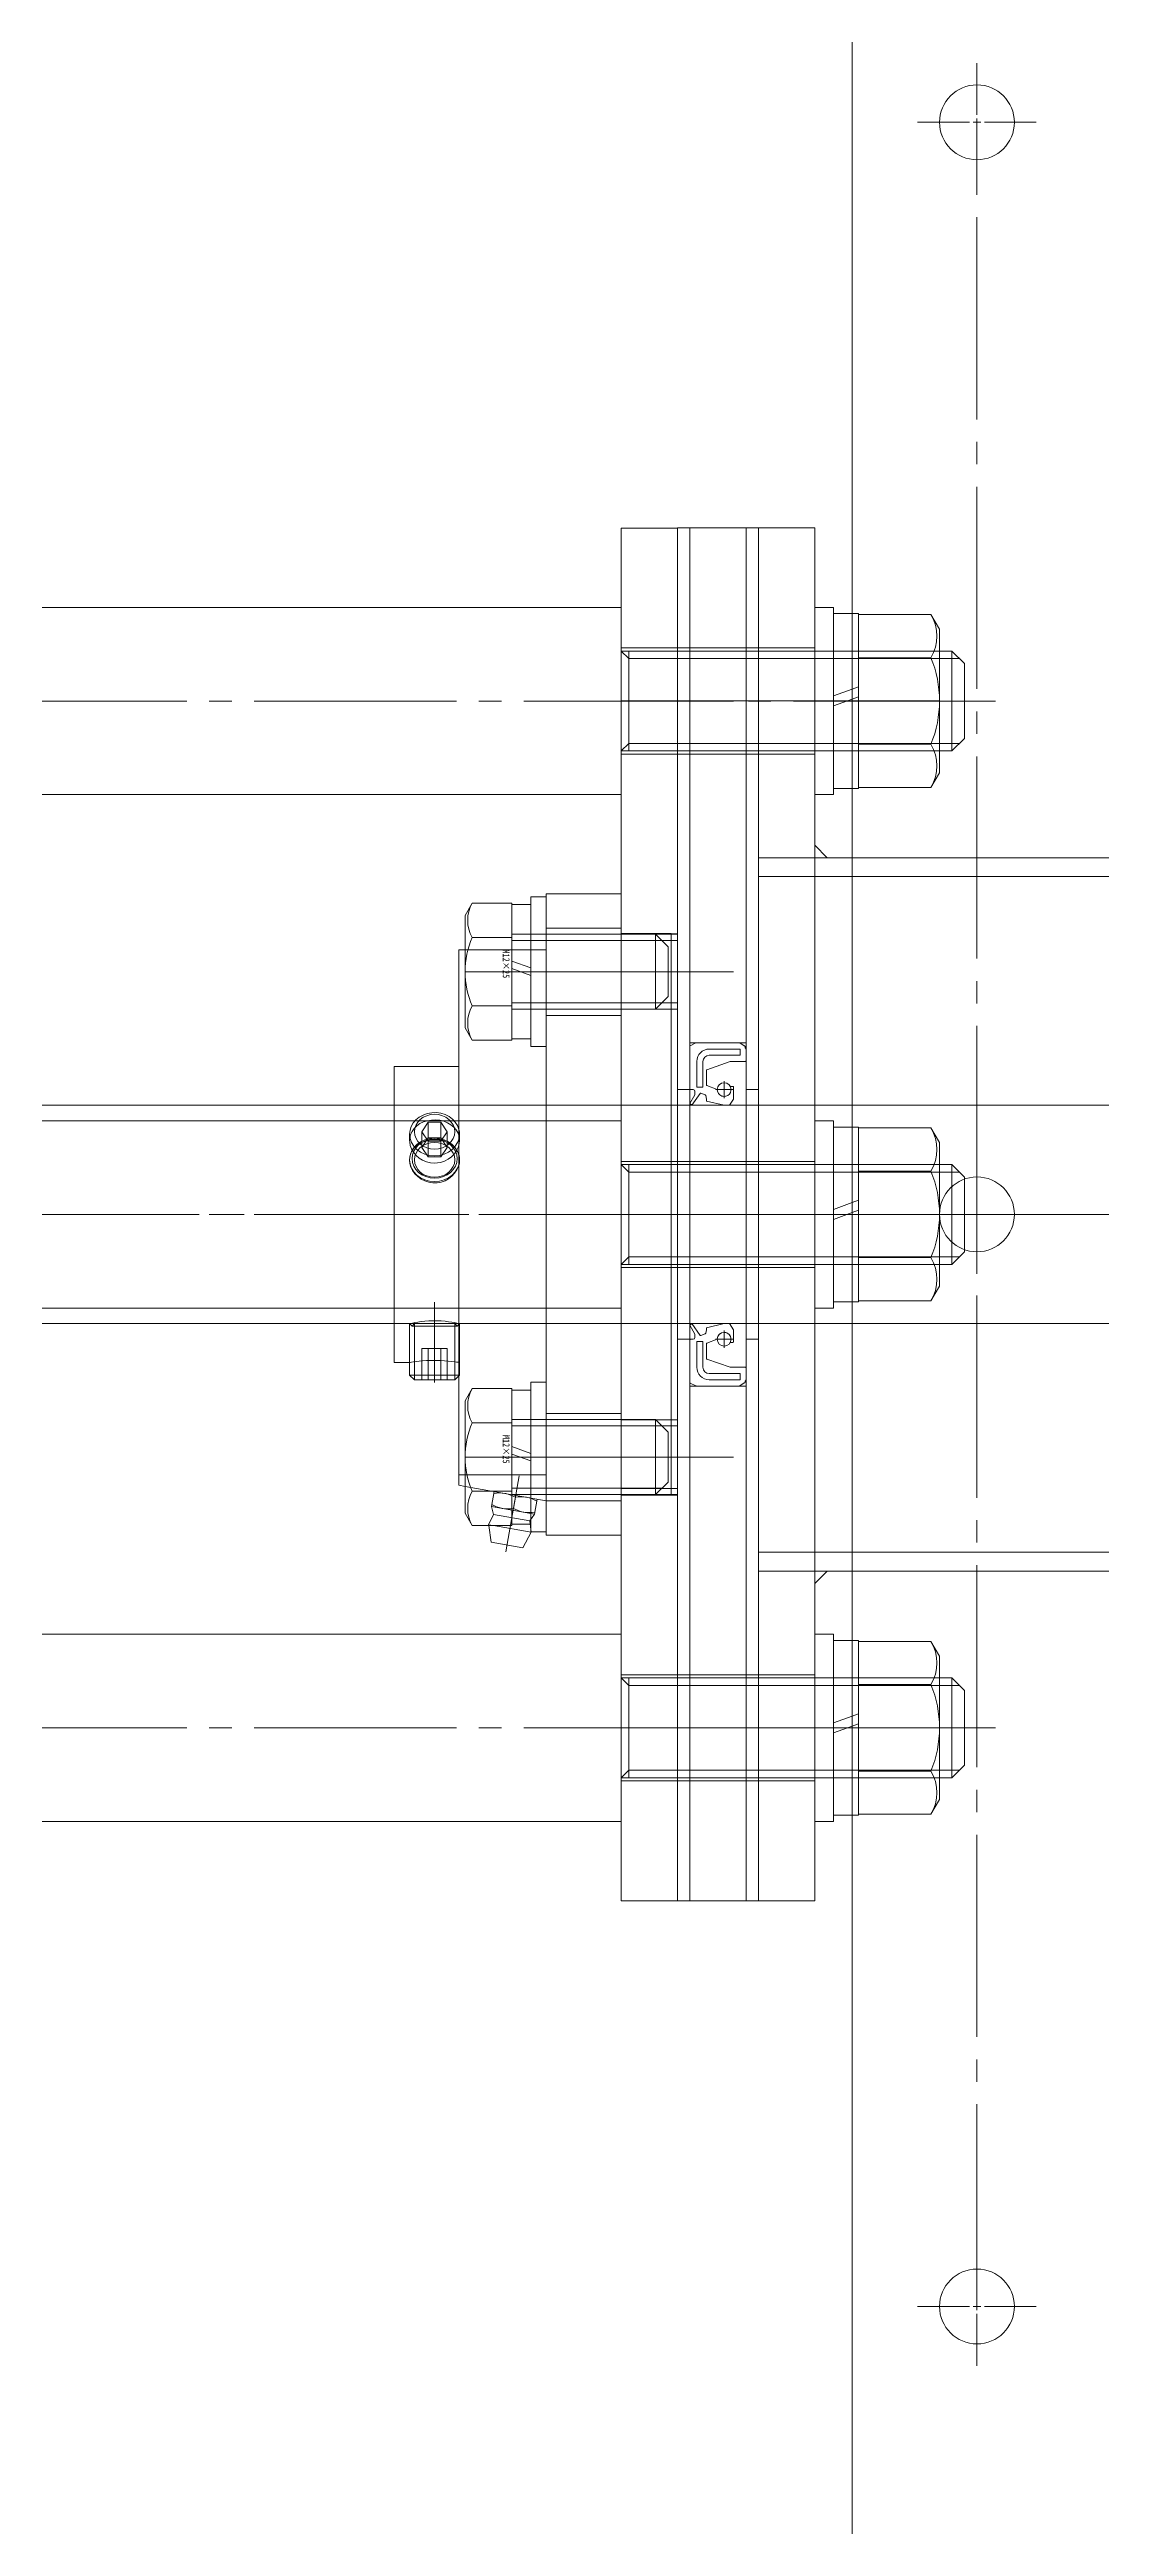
# Model space of a CAD drawing. Units: millimetres at full size. Extents: x -19442 to 19442, y -5866 to 5866.
# Drawn here: x 5751.1 to 5919.7, y 5267 to 5663.9 of the extents above; entities that cross this region are included whole.
import ezdxf
from ezdxf.enums import TextEntityAlignment as Align

# ---------------------------------------------------------------- set-up
doc = ezdxf.new("R2010")
doc.units = ezdxf.units.MM
doc.header["$LTSCALE"] = 3.6
doc.linetypes.add('CHAIN2', pattern=[12, 9, -1, 1, -1])
for name, color, linetype, lineweight in [('0-6_0', 2, 'Continuous', 9), ('0-8_03_かくれ線', 5, 'Continuous', 9), ('0-9_04_中心線', 4, 'CHAIN2', 9), ('0-C_01_外形線', 134, 'Continuous', 9), ('0-D_02_細線', 6, 'Continuous', 9)]:
    doc.layers.add(name, color=color, linetype=linetype, lineweight=lineweight)
doc.styles.add('ＭＳ ゴシック', font='')
doc.styles.get('ＭＳ ゴシック').set_extended_font_data('MS Gothic')

# ---------------------------------------------------------------- blocks, each defined once
blk = doc.blocks.new('U1009')
at = {"layer": '0-9_04_中心線'}
for p, q in [((0, 1.2), (0, 9.5)), ((-9.5, 0), (-1.2, 0)), ((1.2, 0), (9.5, 0)), ((0, -9.5), (0, -1.2))]:
    blk.add_line(p, q, dxfattribs=at)
at = {"layer": '0-9_04_中心線', "linetype": 'Continuous'}
for p, q in [((-0.6, 0), (0.6, 0)), ((0, -0.6), (0, 0.6))]:
    blk.add_line(p, q, dxfattribs=at)
blk = doc.blocks.new('U1010')
at = {"layer": '0-9_04_中心線'}
for p, q in [((0, 1.2), (0, 9.5)), ((-9.5, 0), (-1.2, 0)), ((1.2, 0), (9.5, 0)), ((0, -9.5), (0, -1.2))]:
    blk.add_line(p, q, dxfattribs=at)
at = {"layer": '0-9_04_中心線', "linetype": 'Continuous'}
for p, q in [((-0.6, 0), (0.6, 0)), ((0, -0.6), (0, 0.6))]:
    blk.add_line(p, q, dxfattribs=at)
blk = doc.blocks.new('U1011')
at = {"layer": '0-9_04_中心線'}
for p, q in [((0, 1.2), (0, 9.5)), ((-9.5, 0), (-1.2, 0)), ((1.2, 0), (9.5, 0)), ((0, -9.5), (0, -1.2))]:
    blk.add_line(p, q, dxfattribs=at)
at = {"layer": '0-9_04_中心線', "linetype": 'Continuous'}
for p, q in [((-0.6, 0), (0.6, 0)), ((0, -0.6), (0, 0.6))]:
    blk.add_line(p, q, dxfattribs=at)

msp = doc.modelspace()

# ---------------------------------------------------------------- linework, layer by layer
at = {"layer": '0-6_0', "color": 134}
for p, q in [((5873.74, 5534.362), (5879.74, 5534.362)), ((5806.34, 5494.712), (5744.14, 5494.712)), ((5744.14, 5459.712), (5806.34, 5459.712)), ((5873.74, 5420.062), (5879.74, 5420.062)), ((5842.74, 5379.931), (5702.74, 5379.931))]:
    msp.add_line(p, q, dxfattribs=at)
for points in [[(5884.74, 5227.212), (6374.74, 5227.212), (6379.74, 5232.212), (6379.74, 5722.212), (6374.74, 5727.212), (5884.74, 5727.212), (5879.74, 5722.212), (5879.74, 5232.212)], [(5851.74, 5367.203), (5851.74, 5587.203), (5842.74, 5587.203), (5842.74, 5367.203)], [(5853.74, 5367.212), (5853.74, 5587.212), (5851.74, 5587.212), (5851.74, 5367.212)], [(5862.74, 5367.212), (5862.74, 5587.212), (5853.74, 5587.212), (5853.74, 5367.212)], [(5864.74, 5367.212), (5864.74, 5587.212), (5862.74, 5587.212), (5862.74, 5367.212)], [(5864.74, 5587.212), (5873.74, 5587.212), (5873.74, 5367.212), (5864.74, 5367.212)], [(5842.74, 5574.476), (5692.74, 5574.476), (5692.74, 5544.476), (5842.74, 5544.476)], [(5842.74, 5492.203), (5692.74, 5492.203), (5692.74, 5462.203), (5842.74, 5462.203)]]:
    msp.add_lwpolyline(points, close=True, dxfattribs=at)
at = {"layer": '0-6_0', "color": 3}
for points in [[(5873.74, 5534.362), (5875.74, 5534.362), (5873.74, 5536.362)], [(5873.74, 5420.062), (5875.74, 5420.062), (5873.74, 5418.062)]]:
    msp.add_lwpolyline(points, close=True, dxfattribs=at)
at = {"layer": '0-6_0', "color": 134}
msp.add_lwpolyline([(5692.74, 5379.931), (5692.74, 5409.931), (5842.74, 5409.931), (5842.74, 5379.931)], dxfattribs=at)
for centre in [(5899.74, 5652.212), (5899.74, 5477.212), (5899.74, 5302.212)]:
    msp.add_circle(centre, 6, dxfattribs=at)
at = {"layer": '0-8_03_かくれ線'}
for p, q in [((5879.74, 5573.484), (5880.74, 5573.484)), ((5880.74, 5545.484), (5880.74, 5573.484)), ((5880.74, 5573.341), (5892.379, 5573.341)), ((5892.379, 5573.341), (5893.74, 5570.984)), ((5893.74, 5547.984), (5893.74, 5570.984)), ((5851.74, 5567.976), (5842.74, 5567.976)), ((5843.94, 5566.276), (5842.74, 5567.476)), ((5842.74, 5567.476), (5893.74, 5567.476)), ((5843.94, 5551.476), (5843.94, 5567.476)), ((5843.94, 5566.276), (5893.74, 5566.276)), ((5853.74, 5567.984), (5851.74, 5567.984)), ((5862.74, 5567.984), (5853.74, 5567.984)), ((5864.74, 5567.984), (5862.74, 5567.984)), ((5864.74, 5567.984), (5873.74, 5567.984)), ((5880.74, 5566.412), (5892.379, 5566.412)), ((5893.74, 5567.476), (5895.74, 5567.476)), ((5893.74, 5566.276), (5896.94, 5566.276)), ((5895.74, 5567.476), (5897.74, 5565.476)), ((5895.74, 5567.476), (5895.74, 5551.476)), ((5897.74, 5565.476), (5897.74, 5553.476)), ((5879.74, 5561.376), (5880.74, 5561.74)), ((5879.74, 5559.776), (5880.74, 5560.14)), ((5895.74, 5551.476), (5897.74, 5553.476)), ((5843.94, 5552.676), (5842.74, 5551.476)), ((5842.74, 5551.476), (5893.74, 5551.476)), ((5851.74, 5550.976), (5842.74, 5550.976)), ((5843.94, 5552.676), (5893.74, 5552.676)), ((5853.74, 5550.984), (5851.74, 5550.984)), ((5862.74, 5550.984), (5853.74, 5550.984)), ((5864.74, 5550.984), (5862.74, 5550.984)), ((5864.74, 5550.984), (5873.74, 5550.984)), ((5880.74, 5552.556), (5892.379, 5552.556)), ((5893.74, 5552.676), (5896.94, 5552.676)), ((5893.74, 5551.476), (5895.74, 5551.476)), ((5879.74, 5545.484), (5880.74, 5545.484)), ((5880.74, 5545.628), (5892.379, 5545.628)), ((5892.379, 5545.628), (5893.74, 5547.984)), ((5864.74, 5534.362), (5864.74, 5420.062)), ((5864.74, 5534.362), (5873.74, 5534.362)), ((5864.74, 5534.362), (5873.74, 5534.362)), ((5879.74, 5534.362), (6327.74, 5534.362)), ((5864.74, 5531.362), (5932.74, 5531.362)), ((5825.24, 5522.103), (5848.24, 5522.103)), ((5825.24, 5521.103), (5849.24, 5521.103)), ((5842.74, 5523.094), (5830.74, 5523.094)), ((5842.74, 5522.203), (5850.74, 5522.203)), ((5851.74, 5522.195), (5842.74, 5522.195)), ((5851.74, 5522.094), (5842.74, 5522.094)), ((5851.74, 5521.094), (5842.74, 5521.094)), ((5848.24, 5522.103), (5850.24, 5520.103)), ((5848.24, 5510.103), (5848.24, 5522.103)), ((5817.74, 5519.603), (5830.74, 5519.603)), ((5850.24, 5512.103), (5850.24, 5520.103)), ((5825.24, 5511.103), (5849.24, 5511.103)), ((5825.24, 5510.103), (5848.24, 5510.103)), ((5851.74, 5511.094), (5842.74, 5511.094)), ((5851.74, 5510.094), (5842.74, 5510.094)), ((5848.24, 5510.103), (5850.24, 5512.103)), ((5842.74, 5509.094), (5830.74, 5509.094)), ((5862.74, 5504.712), (5853.74, 5504.712)), ((5853.74, 5504.15), (5853.74, 5497.312)), ((5854.718, 5504.701), (5853.795, 5504.239)), ((5854.718, 5504.701), (5853.795, 5504.239)), ((5861.708, 5504.712), (5854.763, 5504.712)), ((5861.708, 5504.712), (5854.763, 5504.712)), ((5856.479, 5500.401), (5860.224, 5501.706)), ((5861.79, 5502.712), (5856.846, 5502.712)), ((5860.256, 5501.712), (5862.64, 5501.712)), ((5856.412, 5497.955), (5856.412, 5500.307)), ((5858.14, 5497.212), (5856.476, 5497.862)), ((5860.64, 5497.731), (5860.209, 5497.731)), ((5860.74, 5495.757), (5860.74, 5497.631)), ((5932.659, 5494.712), (5806.34, 5494.712)), ((5853.74, 5497.212), (5851.74, 5497.212)), ((5862.74, 5494.712), (5853.74, 5494.712)), ((5853.84, 5497.212), (5854.292, 5497.212)), ((5855.507, 5496.628), (5856.198, 5496.347)), ((5864.74, 5497.212), (5862.74, 5497.212)), ((5806.34, 5492.203), (5806.34, 5462.203)), ((5808.84, 5489.065), (5808.84, 5490.07)), ((5811.829, 5491.969), (5810.819, 5490.453)), ((5810.819, 5487.953), (5810.819, 5490.453)), ((5810.819, 5490.453), (5811.829, 5488.938)), ((5811.829, 5489.469), (5810.819, 5487.953)), ((5813.85, 5491.969), (5811.829, 5491.969)), ((5814.86, 5490.453), (5813.85, 5491.969)), ((5813.85, 5489.469), (5813.85, 5491.969)), ((5813.85, 5488.938), (5814.86, 5490.453)), ((5814.86, 5487.953), (5813.85, 5489.469)), ((5816.74, 5492.203), (5816.74, 5462.203)), ((5816.84, 5490.07), (5816.84, 5489.065)), ((5830.74, 5492.203), (5830.74, 5462.203)), ((5842.74, 5492.203), (5842.74, 5462.203)), ((5879.74, 5491.212), (5880.74, 5491.212)), ((5880.74, 5463.212), (5880.74, 5491.212)), ((5880.74, 5491.068), (5892.379, 5491.068)), ((5892.379, 5491.068), (5893.74, 5488.712)), ((5810.819, 5487.953), (5811.829, 5486.438)), ((5813.85, 5488.938), (5811.829, 5488.938)), ((5811.829, 5486.438), (5811.829, 5488.938)), ((5811.829, 5486.438), (5813.85, 5486.438)), ((5813.85, 5486.438), (5813.85, 5488.938)), ((5851.74, 5485.703), (5842.74, 5485.703)), ((5853.74, 5485.712), (5851.74, 5485.712)), ((5862.74, 5485.712), (5853.74, 5485.712)), ((5864.74, 5485.712), (5862.74, 5485.712)), ((5864.74, 5485.712), (5873.74, 5485.712)), ((5893.74, 5465.712), (5893.74, 5488.712)), ((5843.94, 5484.003), (5842.74, 5485.203)), ((5842.74, 5485.203), (5893.74, 5485.203)), ((5843.94, 5469.203), (5843.94, 5485.203)), ((5843.94, 5484.003), (5893.74, 5484.003)), ((5880.74, 5484.14), (5892.379, 5484.14)), ((5893.74, 5485.203), (5895.74, 5485.203)), ((5893.74, 5484.003), (5896.94, 5484.003)), ((5895.74, 5485.203), (5897.74, 5483.203)), ((5895.74, 5485.203), (5895.74, 5469.203)), ((5897.74, 5483.203), (5897.74, 5471.203)), ((5879.74, 5479.104), (5880.74, 5479.468)), ((5879.74, 5477.504), (5880.74, 5477.868)), ((5843.94, 5470.403), (5842.74, 5469.203)), ((5843.94, 5470.403), (5893.74, 5470.403)), ((5880.74, 5470.283), (5892.379, 5470.283)), ((5893.74, 5470.403), (5896.94, 5470.403)), ((5895.74, 5469.203), (5897.74, 5471.203)), ((5842.74, 5469.203), (5893.74, 5469.203)), ((5851.74, 5468.703), (5842.74, 5468.703)), ((5853.74, 5468.712), (5851.74, 5468.712)), ((5862.74, 5468.712), (5853.74, 5468.712)), ((5864.74, 5468.712), (5862.74, 5468.712)), ((5864.74, 5468.712), (5873.74, 5468.712)), ((5892.379, 5463.355), (5893.74, 5465.712)), ((5893.74, 5469.203), (5895.74, 5469.203)), ((5879.74, 5463.212), (5880.74, 5463.212)), ((5880.74, 5463.355), (5892.379, 5463.355)), ((5806.34, 5459.712), (5967.1, 5459.712)), ((5809.223, 5459.32), (5808.84, 5459.703)), ((5808.84, 5453.478), (5808.84, 5459.703)), ((5809.223, 5459.32), (5809.607, 5459.703)), ((5809.223, 5459.32), (5816.456, 5459.32)), ((5809.607, 5453.595), (5809.607, 5459.703)), ((5816.073, 5459.703), (5816.456, 5459.32)), ((5816.073, 5453.595), (5816.073, 5459.703)), ((5816.84, 5459.703), (5816.456, 5459.32)), ((5816.84, 5453.478), (5816.84, 5459.703)), ((5862.74, 5459.712), (5853.74, 5459.712)), ((5855.507, 5457.796), (5856.198, 5458.077)), ((5860.74, 5458.667), (5860.74, 5456.792)), ((5810.819, 5455.703), (5810.819, 5450.703)), ((5810.819, 5455.703), (5814.86, 5455.703)), ((5811.829, 5455.703), (5811.829, 5450.703)), ((5812.6, 5453.817), (5812.952, 5453.818)), ((5813.85, 5455.703), (5813.85, 5450.703)), ((5814.86, 5455.703), (5814.86, 5450.703)), ((5853.74, 5457.212), (5851.74, 5457.212)), ((5853.74, 5450.274), (5853.74, 5457.112)), ((5853.84, 5457.212), (5854.292, 5457.212)), ((5856.412, 5456.469), (5856.412, 5454.117)), ((5858.14, 5457.212), (5856.476, 5456.562)), ((5856.479, 5454.022), (5860.224, 5452.717)), ((5860.64, 5456.692), (5860.209, 5456.692)), ((5864.74, 5457.212), (5862.74, 5457.212)), ((5816.84, 5451.47), (5816.74, 5451.37)), ((5816.84, 5451.47), (5816.74, 5451.47)), ((5816.84, 5453.478), (5816.752, 5453.493)), ((5816.84, 5453.478), (5816.84, 5451.47)), ((5862.74, 5449.712), (5853.74, 5449.712)), ((5854.718, 5449.722), (5853.795, 5450.184)), ((5854.718, 5449.722), (5853.795, 5450.184)), ((5861.708, 5449.712), (5854.763, 5449.712)), ((5861.708, 5449.712), (5854.763, 5449.712)), ((5861.79, 5451.712), (5856.846, 5451.712)), ((5860.256, 5452.712), (5862.64, 5452.712)), ((5825.24, 5444.321), (5848.24, 5444.321)), ((5825.24, 5443.321), (5849.24, 5443.321)), ((5830.74, 5445.312), (5842.74, 5445.312)), ((5851.74, 5444.312), (5842.74, 5444.312)), ((5851.74, 5443.312), (5842.74, 5443.312)), ((5848.24, 5444.321), (5850.24, 5442.321)), ((5848.24, 5432.321), (5848.24, 5444.321)), ((5850.24, 5434.321), (5850.24, 5442.321)), ((5817.74, 5435.472), (5830.74, 5435.472)), ((5848.24, 5432.321), (5850.24, 5434.321)), ((5830.74, 5431.312), (5817.74, 5433.627)), ((5822.393, 5432.806), (5821.969, 5430.403)), ((5828.863, 5429.188), (5821.969, 5430.403)), ((5822.291, 5429.118), (5821.969, 5430.403)), ((5825.24, 5433.321), (5849.24, 5433.321)), ((5825.24, 5432.321), (5848.24, 5432.321)), ((5825.785, 5431.891), (5825.47, 5430.104)), ((5828.863, 5429.188), (5829.286, 5431.591)), ((5830.74, 5431.312), (5842.74, 5431.312)), ((5851.74, 5433.312), (5842.74, 5433.312)), ((5851.74, 5432.312), (5842.74, 5432.312)), ((5851.74, 5432.212), (5842.74, 5432.212)), ((5821.494, 5427.481), (5822.291, 5429.118)), ((5828.121, 5428.09), (5828.309, 5426.28)), ((5864.74, 5423.062), (5932.74, 5423.062)), ((5864.74, 5420.062), (5873.74, 5420.062)), ((5864.74, 5420.062), (5873.74, 5420.062)), ((5879.74, 5420.062), (6327.74, 5420.062)), ((5879.74, 5408.939), (5880.74, 5408.939)), ((5880.74, 5380.939), (5880.74, 5408.939)), ((5880.74, 5408.796), (5892.379, 5408.796)), ((5892.379, 5408.796), (5893.74, 5406.439)), ((5893.74, 5383.439), (5893.74, 5406.439)), ((5851.74, 5403.431), (5842.74, 5403.431)), ((5842.74, 5402.931), (5893.74, 5402.931)), ((5843.94, 5401.731), (5842.74, 5402.931)), ((5843.94, 5402.931), (5843.94, 5386.931)), ((5853.74, 5403.439), (5851.74, 5403.439)), ((5862.74, 5403.439), (5853.74, 5403.439)), ((5864.74, 5403.439), (5862.74, 5403.439)), ((5864.74, 5403.439), (5873.74, 5403.439)), ((5893.74, 5402.931), (5895.74, 5402.931)), ((5895.74, 5402.931), (5897.74, 5400.931)), ((5895.74, 5386.931), (5895.74, 5402.931)), ((5843.94, 5401.731), (5893.74, 5401.731)), ((5880.74, 5401.867), (5892.379, 5401.867)), ((5893.74, 5401.731), (5896.94, 5401.731)), ((5897.74, 5388.931), (5897.74, 5400.931)), ((5879.74, 5396.831), (5880.74, 5397.195)), ((5879.74, 5395.231), (5880.74, 5395.595)), ((5843.94, 5388.131), (5842.74, 5386.931)), ((5842.74, 5386.931), (5893.74, 5386.931)), ((5851.74, 5386.431), (5842.74, 5386.431)), ((5843.94, 5388.131), (5893.74, 5388.131)), ((5853.74, 5386.439), (5851.74, 5386.439)), ((5862.74, 5386.439), (5853.74, 5386.439)), ((5864.74, 5386.439), (5862.74, 5386.439)), ((5864.74, 5386.439), (5873.74, 5386.439)), ((5880.74, 5388.011), (5892.379, 5388.011)), ((5893.74, 5388.131), (5896.94, 5388.131)), ((5893.74, 5386.931), (5895.74, 5386.931)), ((5895.74, 5386.931), (5897.74, 5388.931)), ((5892.379, 5381.083), (5893.74, 5383.439)), ((5879.74, 5380.939), (5880.74, 5380.939)), ((5880.74, 5381.083), (5892.379, 5381.083))]:
    msp.add_line(p, q, dxfattribs=at)
for points in [[(5850.74, 5522.203), (5850.74, 5432.203), (5842.74, 5432.203)], [(5853.74, 5504.15), (5853.74, 5497.312), (5853.74, 5477.212)], [(5855.846, 5501.712), (5855.846, 5497.597), (5854.846, 5497.597), (5854.846, 5501.712)], [(5856.846, 5503.712), (5861.79, 5503.712), (5861.79, 5502.712)], [(5862.5, 5504.212), (5862.464, 5504.212), (5861.765, 5504.694)], [(5862.5, 5504.212), (5862.464, 5504.212), (5861.765, 5504.694)], [(5862.74, 5501.812), (5862.74, 5503.712), (5862.6, 5503.927), (5862.6, 5504.112)], [(5862.74, 5477.212), (5862.74, 5501.812), (5862.74, 5503.712), (5862.6, 5503.927), (5862.6, 5504.112)], [(5854.542, 5496.962), (5854.542, 5496.382), (5853.74, 5494.987), (5854.032, 5494.712), (5855.388, 5496.593)], [(5856.288, 5496.241), (5856.412, 5495.703), (5856.412, 5495.374)], [(5856.412, 5495.374), (5859.24, 5494.712), (5860.077, 5494.712), (5860.723, 5495.702)], [(5808.84, 5489.065), (5808.863, 5489.441), (5808.991, 5489.996), (5809.224, 5490.516), (5809.558, 5490.991), (5809.983, 5491.408), (5810.494, 5491.76), (5811.072, 5492.037), (5811.702, 5492.23), (5812.365, 5492.338), (5813.033, 5492.356), (5813.696, 5492.287), (5814.331, 5492.134), (5814.924, 5491.899), (5815.463, 5491.584), (5815.93, 5491.197), (5816.313, 5490.741), (5816.598, 5490.232), (5816.774, 5489.682), (5816.839, 5489.106), (5816.84, 5489.066), (5816.791, 5488.526), (5816.634, 5487.952), (5816.371, 5487.403), (5816.013, 5486.894), (5815.56, 5486.436), (5815.031, 5486.049), (5814.436, 5485.747), (5813.794, 5485.542), (5813.32, 5485.459), (5812.84, 5485.432)], [(5813.85, 5489.469), (5811.829, 5489.469), (5811.829, 5491.969)], [(5813.85, 5486.438), (5814.86, 5487.953), (5814.86, 5490.453)], [(5816.744, 5486.694), (5816.573, 5487.166), (5816.289, 5487.648), (5815.907, 5488.082), (5815.44, 5488.452), (5814.89, 5488.757), (5814.28, 5488.984), (5813.631, 5489.126), (5812.958, 5489.184), (5812.298, 5489.158), (5811.654, 5489.051), (5811.045, 5488.864), (5810.486, 5488.603), (5809.98, 5488.263), (5809.554, 5487.854), (5809.216, 5487.378), (5808.981, 5486.85), (5808.875, 5486.41), (5808.84, 5485.953)], [(5812.84, 5485.432), (5812.173, 5485.485), (5811.526, 5485.642), (5810.917, 5485.898), (5810.361, 5486.242), (5809.871, 5486.669), (5809.464, 5487.159), (5809.151, 5487.702), (5808.942, 5488.277), (5808.847, 5488.861), (5808.84, 5489.065)], [(5808.84, 5485.953), (5808.895, 5485.374), (5809.058, 5484.799), (5809.325, 5484.247), (5809.687, 5483.734), (5810.142, 5483.27), (5810.673, 5482.878), (5811.274, 5482.57), (5811.92, 5482.363), (5812.583, 5482.266), (5813.254, 5482.279), (5813.899, 5482.398), (5814.515, 5482.617), (5815.089, 5482.932), (5815.602, 5483.327), (5816.048, 5483.804), (5816.405, 5484.335), (5816.66, 5484.907), (5816.754, 5485.23)], [(5816.84, 5485.953), (5816.819, 5486.301), (5816.758, 5486.641), (5816.744, 5486.694)], [(5816.754, 5485.23), (5816.805, 5485.498), (5816.84, 5485.953)], [(5853.74, 5450.274), (5853.74, 5457.112), (5853.74, 5477.212)], [(5862.74, 5477.212), (5862.74, 5452.612), (5862.74, 5450.712), (5862.6, 5450.497), (5862.6, 5450.312)], [(5808.84, 5459.703), (5808.893, 5459.715), (5809.058, 5459.752), (5809.321, 5459.807), (5809.687, 5459.877), (5810.135, 5459.953), (5810.673, 5460.029), (5811.264, 5460.094), (5811.92, 5460.142), (5812.573, 5460.164), (5813.254, 5460.161), (5813.891, 5460.134), (5814.515, 5460.084), (5815.082, 5460.02), (5815.602, 5459.944), (5816.043, 5459.868), (5816.405, 5459.797), (5816.657, 5459.744), (5816.805, 5459.711), (5816.84, 5459.703)], [(5854.542, 5457.462), (5854.542, 5458.041), (5853.74, 5459.436), (5854.032, 5459.712), (5855.388, 5457.83)], [(5856.288, 5458.182), (5856.412, 5458.721), (5856.412, 5459.05)], [(5856.412, 5459.05), (5859.24, 5459.712), (5860.077, 5459.712), (5860.723, 5458.721)], [(5855.846, 5452.712), (5855.846, 5456.827), (5854.846, 5456.827), (5854.846, 5452.712)], [(5856.846, 5450.712), (5861.79, 5450.712), (5861.79, 5451.712)], [(5862.5, 5450.212), (5862.464, 5450.212), (5861.765, 5449.729)], [(5862.5, 5450.212), (5862.464, 5450.212), (5861.765, 5449.729)], [(5862.74, 5452.612), (5862.74, 5450.712), (5862.6, 5450.497), (5862.6, 5450.312)], [(5825.47, 5430.104), (5825.029, 5430.051), (5824.586, 5430.029), (5824.137, 5430.044), (5823.692, 5430.1), (5823.57, 5430.123), (5823.173, 5430.223), (5822.785, 5430.356), (5822.023, 5430.711)], [(5822.338, 5432.499), (5822.78, 5432.551), (5823.222, 5432.573), (5823.671, 5432.558), (5824.116, 5432.502)], [(5824.116, 5432.502), (5824.238, 5432.479), (5824.635, 5432.379), (5825.024, 5432.246), (5825.785, 5431.891), (5826.227, 5431.943), (5826.669, 5431.965), (5827.118, 5431.951), (5827.563, 5431.895)], [(5828.917, 5429.496), (5828.475, 5429.443), (5828.033, 5429.421), (5827.584, 5429.436), (5827.139, 5429.492), (5827.017, 5429.515), (5826.62, 5429.615), (5826.232, 5429.748), (5825.47, 5430.104)], [(5827.563, 5431.895), (5827.685, 5431.871), (5828.082, 5431.772), (5828.471, 5431.639), (5829.232, 5431.283)], [(5822.282, 5427.343), (5821.494, 5427.481), (5821.515, 5427.343)], [(5828.863, 5429.188), (5828.121, 5428.09), (5822.291, 5429.118)]]:
    msp.add_lwpolyline(points, dxfattribs=at)
for centre in [(5859.24, 5497.212), (5859.24, 5457.212)]:
    msp.add_circle(centre, 1.1, dxfattribs=at)
for centre, radius, start, end in [((5886.379, 5569.876), 6.928, 330.00001, 29.99999), ((5875.418, 5559.484), 18.321, 337.78075, 22.21925), ((5886.379, 5549.092), 6.928, 330.00001, 29.99999), ((5853.84, 5504.15), 0.1, 116.56505, 180), ((5853.84, 5504.15), 0.1, 116.56505, 180), ((5854.763, 5504.612), 0.1, 90, 116.56505), ((5854.763, 5504.612), 0.1, 90, 116.56505), ((5856.846, 5501.712), 2, 90, 180), ((5856.846, 5501.712), 1, 90, 180), ((5860.256, 5501.612), 0.1, 90, 109.21481), ((5861.708, 5504.612), 0.1, 55.38044, 90), ((5861.708, 5504.612), 0.1, 55.38044, 90), ((5862.5, 5504.112), 0.1, 0, 90), ((5862.5, 5504.112), 0.1, 0, 90), ((5862.64, 5501.812), 0.1, 270, 0), ((5853.84, 5497.312), 0.1, 180, 270), ((5856.512, 5500.307), 0.1, 109.21481, 180), ((5856.512, 5497.955), 0.1, 180, 248.66025), ((5859.24, 5497.212), 1.1, 180, 28.18847), ((5860.64, 5497.631), 0.1, 0, 90), ((5854.292, 5496.962), 0.25, 0, 90), ((5855.469, 5496.535), 0.1, 67.88461, 144.21845), ((5856.142, 5496.208), 0.15, 12.98752, 67.88461), ((5860.64, 5495.757), 0.1, 326.87019, 0), ((5886.379, 5487.604), 6.928, 330.00001, 29.99999), ((5875.418, 5477.212), 18.321, 337.78075, 22.21925), ((5886.379, 5466.819), 6.928, 330.00001, 29.99999), ((5855.469, 5457.888), 0.1, 215.78155, 292.11539), ((5856.142, 5458.216), 0.15, 292.11539, 347.01248), ((5859.24, 5457.212), 1.1, 331.81153, 180), ((5860.64, 5458.667), 0.1, 360, 33.12981), ((5853.84, 5457.112), 0.1, 90, 180), ((5854.292, 5457.462), 0.25, 270, 0), ((5856.512, 5456.469), 0.1, 111.33975, 180), ((5856.512, 5454.117), 0.1, 180, 250.78519), ((5860.64, 5456.792), 0.1, 270, 0), ((5853.84, 5450.274), 0.1, 180, 243.43495), ((5853.84, 5450.274), 0.1, 180, 243.43495), ((5854.763, 5449.812), 0.1, 243.43495, 270), ((5854.763, 5449.812), 0.1, 243.43495, 270), ((5856.846, 5452.712), 2, 180, 270), ((5856.846, 5452.712), 1, 180, 270), ((5860.256, 5452.812), 0.1, 250.78519, 270), ((5861.708, 5449.812), 0.1, 270, 304.61956), ((5861.708, 5449.812), 0.1, 270, 304.61956), ((5862.5, 5450.312), 0.1, 270, 0), ((5862.5, 5450.312), 0.1, 270, 0), ((5862.64, 5452.612), 0.1, 0, 90), ((5886.379, 5405.332), 6.928, 330.00001, 29.99999), ((5875.418, 5394.939), 18.321, 337.78075, 22.21925), ((5886.379, 5384.547), 6.928, 330.00001, 29.99999)]:
    msp.add_arc(centre, radius, start, end, dxfattribs=at)
for start_param, end_param in [(0.2240753, 3.1415927), (3.1415927, 4.712389), (4.712389, 6.2831853), (6.2831853, 6.5072606)]:
    msp.add_ellipse((5812.84, 5490.07), major_axis=(4, 0), ratio=0.866025, start_param=start_param, end_param=end_param, dxfattribs=at)
for centre, major_axis in [((5812.84, 5485.953), (4, 0)), ((5812.84, 5490.453), (-3.233, 0)), ((5812.84, 5486.145), (-3.616, 0)), ((5812.84, 5485.953), (-3.233, 0))]:
    msp.add_ellipse(centre, major_axis=major_axis, ratio=0.866025, dxfattribs=at)
at = {"layer": '0-9_04_中心線'}
for p, q in [((5899.74, 5302.212), (5899.74, 5652.212)), ((5902.74, 5559.476), (5654.74, 5559.476)), ((5833.74, 5559.476), (5860.74, 5559.476)), ((5842.74, 5559.484), (5862.74, 5559.484)), ((5844.74, 5559.484), (5871.74, 5559.484)), ((5853.74, 5559.484), (5873.74, 5559.484)), ((5854.743, 5559.484), (5884.116, 5559.484)), ((5876.74, 5559.484), (5873.74, 5559.484)), ((5817.74, 5516.103), (5850.24, 5516.103)), ((5828.24, 5516.103), (5830.74, 5516.103)), ((5830.14, 5516.094), (5843.34, 5516.094)), ((5833.74, 5516.103), (5860.74, 5516.103)), ((5859.24, 5498.587), (5859.24, 5495.837)), ((5857.865, 5497.212), (5860.615, 5497.212)), ((5947.933, 5477.212), (5545.491, 5477.212)), ((5902.74, 5477.203), (5654.74, 5477.203)), ((5852.96, 5477.203), (5804.12, 5477.203)), ((5833.74, 5477.203), (5860.74, 5477.203)), ((5833.74, 5477.203), (5860.74, 5477.203)), ((5842.74, 5477.212), (5862.74, 5477.212)), ((5844.74, 5477.212), (5871.74, 5477.212)), ((5851.49, 5477.212), (5864.99, 5477.212)), ((5853.74, 5477.212), (5873.74, 5477.212)), ((5854.743, 5477.212), (5884.116, 5477.212)), ((5859.16, 5477.212), (7036.886, 5477.212)), ((5876.74, 5477.212), (5873.74, 5477.212)), ((5812.84, 5450.253), (5812.84, 5463.164)), ((5859.24, 5455.837), (5859.24, 5458.587)), ((5857.865, 5457.212), (5860.615, 5457.212)), ((5817.74, 5438.321), (5850.24, 5438.321)), ((5828.24, 5438.321), (5830.74, 5438.321)), ((5830.14, 5438.312), (5843.34, 5438.312)), ((5833.74, 5438.304), (5860.74, 5438.304)), ((5826.388, 5435.311), (5824.242, 5423.141)), ((5902.74, 5394.931), (5654.74, 5394.931)), ((5833.74, 5394.931), (5860.74, 5394.931)), ((5842.74, 5394.939), (5862.74, 5394.939)), ((5844.74, 5394.939), (5871.74, 5394.939)), ((5853.74, 5394.939), (5873.74, 5394.939)), ((5854.743, 5394.939), (5884.116, 5394.939)), ((5876.74, 5394.939), (5873.74, 5394.939))]:
    msp.add_line(p, q, dxfattribs=at)
for points in [[(5893.74, 5559.484), (5880.74, 5559.484), (5876.74, 5559.484)], [(5893.74, 5477.212), (5880.74, 5477.212), (5876.74, 5477.212)], [(5893.74, 5394.939), (5880.74, 5394.939), (5876.74, 5394.939)]]:
    msp.add_lwpolyline(points, dxfattribs=at)
at = {"layer": '0-C_01_外形線'}
for p, q in [((5873.74, 5574.484), (5873.74, 5544.484)), ((5876.74, 5574.484), (5873.74, 5574.484)), ((5876.74, 5560.284), (5876.74, 5573.484)), ((5879.74, 5573.484), (5876.74, 5573.484)), ((5876.74, 5560.284), (5879.74, 5561.376)), ((5876.74, 5558.684), (5879.74, 5559.776)), ((5876.74, 5545.484), (5876.74, 5558.684)), ((5876.74, 5545.484), (5879.74, 5545.484)), ((5818.877, 5527.072), (5817.74, 5525.103)), ((5817.74, 5507.103), (5817.74, 5525.103)), ((5825.24, 5527.072), (5818.877, 5527.072)), ((5825.24, 5527.072), (5825.24, 5505.133)), ((5825.24, 5517.794), (5825.24, 5526.853)), ((5825.24, 5526.853), (5828.24, 5526.853)), ((5828.24, 5516.703), (5828.24, 5526.853)), ((5830.74, 5528.594), (5842.74, 5528.594)), ((5830.74, 5528.594), (5830.74, 5492.203)), ((5830.74, 5528.103), (5830.74, 5504.103)), ((5842.74, 5528.594), (5842.74, 5492.203)), ((5825.24, 5521.587), (5818.877, 5521.587)), ((5816.74, 5519.603), (5817.74, 5519.603)), ((5816.74, 5519.603), (5816.74, 5492.203)), ((5828.24, 5516.703), (5825.24, 5517.794)), ((5825.24, 5505.353), (5825.24, 5516.594)), ((5828.24, 5515.503), (5825.24, 5516.594)), ((5828.24, 5505.353), (5828.24, 5515.503)), ((5825.24, 5510.618), (5818.877, 5510.618)), ((5818.877, 5505.133), (5817.74, 5507.103)), ((5828.24, 5505.353), (5825.24, 5505.353)), ((5825.24, 5505.133), (5818.877, 5505.133)), ((5828.24, 5504.103), (5830.74, 5504.103)), ((5806.34, 5500.928), (5816.74, 5500.928)), ((5806.34, 5500.928), (5806.34, 5492.203)), ((5873.74, 5492.212), (5873.74, 5462.212)), ((5876.74, 5492.212), (5873.74, 5492.212)), ((5876.74, 5478.012), (5876.74, 5491.212)), ((5879.74, 5491.212), (5876.74, 5491.212)), ((5876.74, 5478.012), (5879.74, 5479.104)), ((5876.74, 5476.412), (5879.74, 5477.504)), ((5876.74, 5463.212), (5876.74, 5476.412)), ((5806.34, 5462.203), (5806.34, 5453.478)), ((5830.74, 5462.203), (5830.74, 5425.812)), ((5842.74, 5462.203), (5842.74, 5425.812)), ((5876.74, 5463.212), (5879.74, 5463.212)), ((5808.853, 5453.478), (5806.34, 5453.478)), ((5808.84, 5451.47), (5808.84, 5453.48)), ((5816.74, 5451.47), (5808.84, 5451.47)), ((5816.74, 5451.37), (5816.073, 5450.703)), ((5830.74, 5450.321), (5830.74, 5426.321)), ((5818.877, 5449.29), (5817.74, 5447.321)), ((5817.74, 5429.321), (5817.74, 5447.321)), ((5825.24, 5449.29), (5818.877, 5449.29)), ((5825.24, 5449.29), (5825.24, 5427.351)), ((5825.24, 5440.013), (5825.24, 5449.071)), ((5825.24, 5449.071), (5828.24, 5449.071)), ((5828.24, 5438.921), (5828.24, 5449.071)), ((5825.24, 5443.806), (5818.877, 5443.806)), ((5828.24, 5438.921), (5825.24, 5440.013)), ((5825.24, 5427.571), (5825.24, 5438.813)), ((5828.24, 5437.721), (5825.24, 5438.813)), ((5828.24, 5427.571), (5828.24, 5437.721)), ((5817.74, 5435.472), (5816.74, 5435.472)), ((5825.24, 5432.836), (5818.877, 5432.836)), ((5818.877, 5427.351), (5817.74, 5429.321)), ((5825.24, 5427.351), (5818.877, 5427.351)), ((5821.912, 5424.666), (5821.515, 5427.343)), ((5828.309, 5426.28), (5822.282, 5427.343)), ((5828.24, 5427.571), (5825.24, 5427.571)), ((5828.24, 5426.321), (5830.74, 5426.321)), ((5842.74, 5425.812), (5830.74, 5425.812)), ((5873.74, 5409.939), (5873.74, 5379.939)), ((5876.74, 5409.939), (5873.74, 5409.939)), ((5876.74, 5395.739), (5876.74, 5408.939)), ((5879.74, 5408.939), (5876.74, 5408.939)), ((5876.74, 5395.739), (5879.74, 5396.831)), ((5876.74, 5394.139), (5879.74, 5395.231)), ((5876.74, 5380.939), (5876.74, 5394.139)), ((5876.74, 5380.939), (5879.74, 5380.939))]:
    msp.add_line(p, q, dxfattribs=at)
for points in [[(5876.74, 5574.484), (5876.74, 5544.484), (5873.74, 5544.484)], [(5830.74, 5528.103), (5828.24, 5528.103), (5828.24, 5504.103)], [(5876.74, 5492.212), (5876.74, 5462.212), (5873.74, 5462.212)], [(5816.74, 5462.203), (5816.74, 5433.803), (5817.74, 5433.627)], [(5812.84, 5453.818), (5812.183, 5453.809), (5811.526, 5453.781), (5810.925, 5453.74), (5810.361, 5453.687), (5809.877, 5453.631), (5809.464, 5453.575), (5809.154, 5453.529), (5808.942, 5453.495), (5808.847, 5453.479), (5808.84, 5453.478)], [(5816.752, 5453.493), (5816.634, 5453.512), (5816.376, 5453.552), (5816.013, 5453.604), (5815.567, 5453.659), (5815.031, 5453.715), (5814.445, 5453.763), (5813.794, 5453.798), (5813.324, 5453.813), (5812.84, 5453.818)], [(5816.073, 5450.703), (5809.607, 5450.703), (5808.84, 5451.47)], [(5830.74, 5450.321), (5828.24, 5450.321), (5828.24, 5426.321)], [(5828.309, 5426.28), (5826.954, 5423.777), (5821.912, 5424.666)], [(5876.74, 5409.939), (5876.74, 5379.939), (5873.74, 5379.939)]]:
    msp.add_lwpolyline(points, dxfattribs=at)
for centre, radius, start, end in [((5823.627, 5524.33), 5.485, 150.00001, 209.99999), ((5831.535, 5516.103), 13.796, 156.57346, 203.42654), ((5823.627, 5507.875), 5.485, 150.00001, 209.99999), ((5823.627, 5446.548), 5.485, 150.00001, 209.99999), ((5831.535, 5438.321), 13.796, 156.57346, 203.42654), ((5823.627, 5430.094), 5.485, 150.00001, 209.99999)]:
    msp.add_arc(centre, radius, start, end, dxfattribs=at)
at = {"layer": '0-D_02_細線'}
for p, q in [((5809.607, 5450.703), (5809.607, 5453.595)), ((5816.073, 5450.703), (5816.073, 5453.595))]:
    msp.add_line(p, q, dxfattribs=at)

# ---------------------------------------------------------------- block references
at = {"layer": '0-9_04_中心線'}
for name, p in [('U1011', (5899.74, 5652.212)), ('U1010', (5899.74, 5477.212)), ('U1009', (5899.74, 5302.212))]:
    msp.add_blockref(name, p, dxfattribs=at)

# ---------------------------------------------------------------- texts
at = {"layer": '0-8_03_かくれ線', "style": 'ＭＳ ゴシック', "width": 0.8}
for p in [(5823.44, 5519.668), (5823.44, 5441.886)]:
    msp.add_text('M12×25', height=1.1, rotation=270, dxfattribs=at).set_placement(p, align=Align.BOTTOM_LEFT)

doc.saveas('drawing.dxf')
